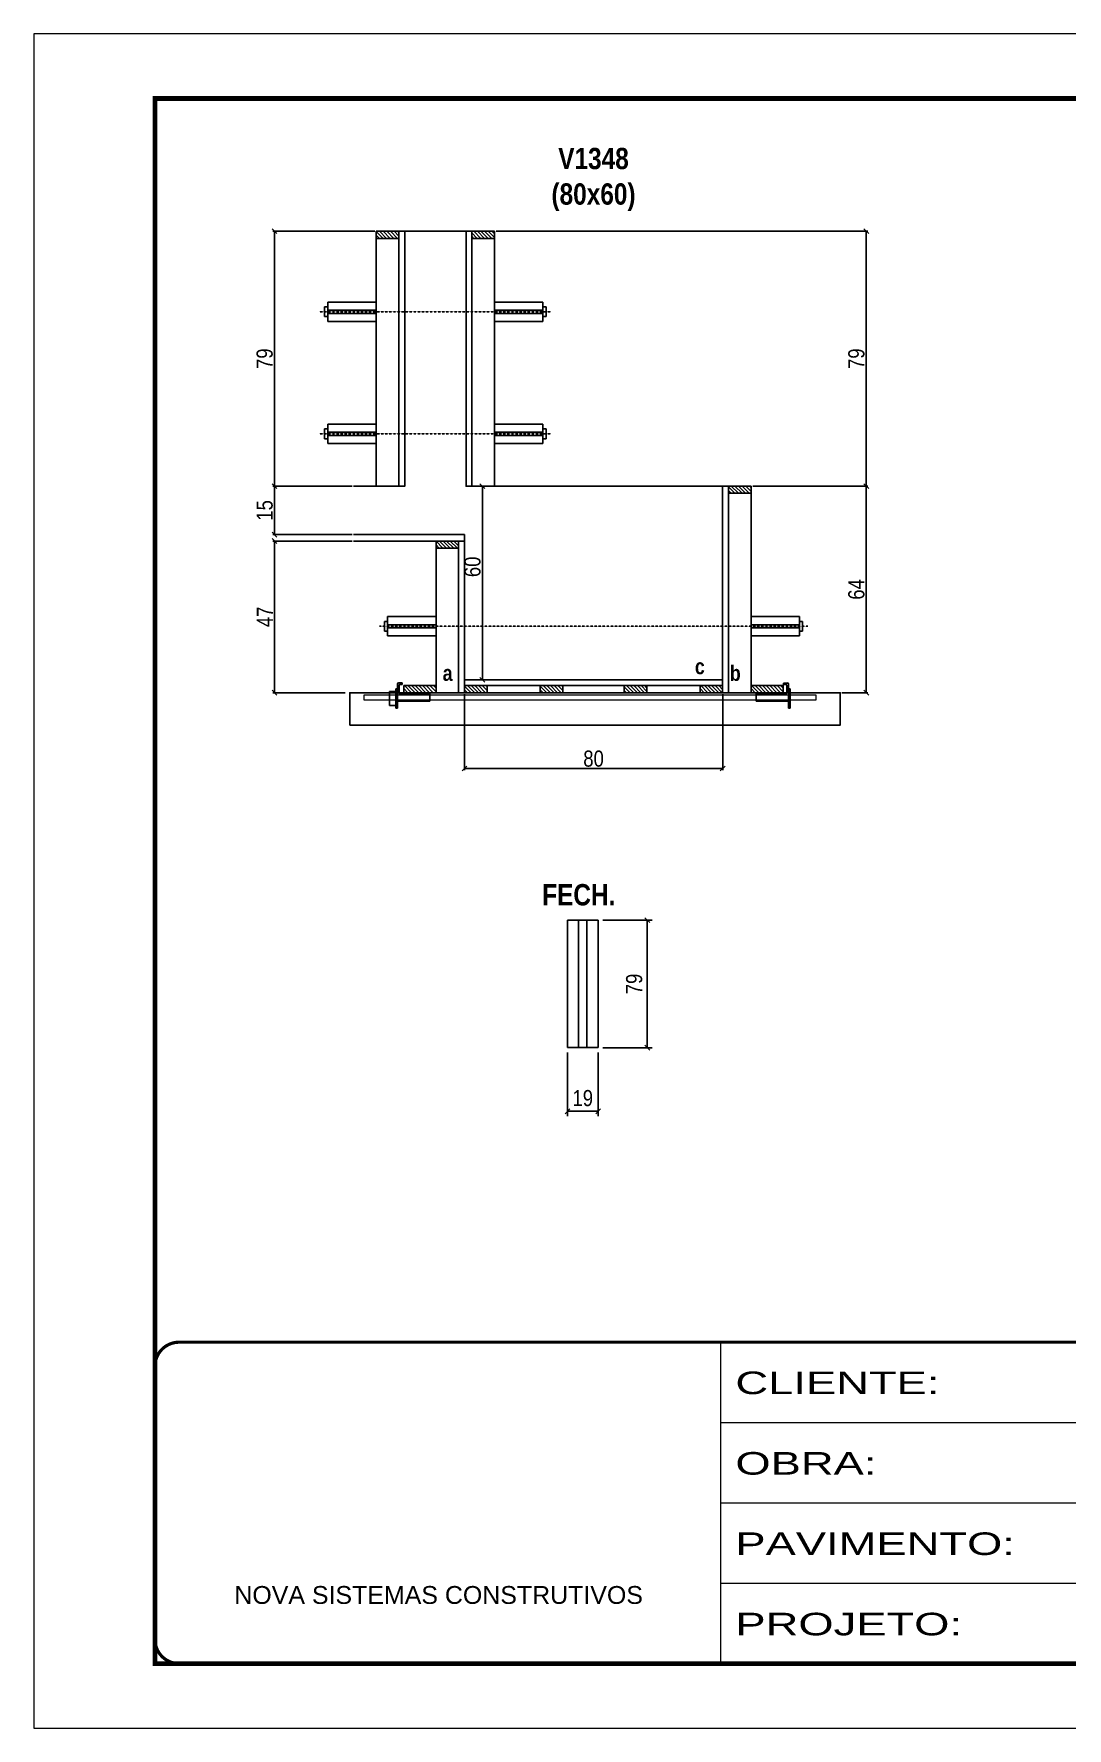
# Model space of a CAD drawing. Extents: x 3309 to 10384, y -2522 to 14608.
# Drawn here: x 6506 to 7147, y 2072 to 3122 of the extents above; entities that cross this region are included whole.
import ezdxf

# ---------------------------------------------------------------- set-up
doc = ezdxf.new("R2010")
doc.units = 0
for name, pattern in [('CONTINUO', [0]), ('DASHED', [0.75, 0.5, -0.25]), ('HIDDEN', [0.375, 0.25, -0.125])]:
    doc.linetypes.add(name, pattern=pattern)
for name, color, linetype in [('barrote', 251, 'Continuous'), ('COTA', 241, 'Continuous'), ('detalhes', 4, 'Continuous'), ('NOMENCLATURA', 7, 'Continuous'), ('Painéis', 200, 'Continuous'), ('presilha', 1, 'Continuous'), ('SARR_2.2x10', 60, 'Continuous'), ('SARR_2.2x7', 40, 'Continuous'), ('SARR_3.5x7', 81, 'Continuous'), ('TENSOR', 3, 'Continuous')]:
    doc.layers.add(name, color=color, linetype=linetype)
for name, color, linetype, lineweight in [('CONCRETO', 251, 'Continuous', 25), ('Folhas', 255, 'Continuous', 9), ('SARRAFO DE PRESSAO', 251, 'DASHED', 9), ('SCO-___-LAJ', 2, 'Continuous', 0)]:
    doc.layers.add(name, color=color, linetype=linetype, lineweight=lineweight)
doc.styles.add('ARIAL', font='arial.ttf')
doc.styles.add('COTA TECNICA', font='techl___.ttf', dxfattribs={"height": 10})
doc.styles.add('COTA TECNICA 2X', font='techl___.ttf', dxfattribs={"height": 10})
doc.styles.add('TECNICA', font='techb___.ttf', dxfattribs={"height": 10})
doc.styles.add('Tecnologia', font='')
doc.styles.get('Tecnologia').set_extended_font_data('Forgotten Futurist')
doc.dimstyles.new('PAINEL', dxfattribs={"dimtxt": 10, "dimasz": 3, "dimexe": 3, "dimexo": 3, "dimgap": 3, "dimtad": 1, "dimdec": 1, "dimzin": 12, "dimdsep": 46, "dimtxsty": 'COTA TECNICA', "dimblk1": 'OBLIQUE', "dimblk2": 'OBLIQUE', "dimsah": 1, "dimcen": 0.9, "dimclrd": 4, "dimclre": 4, "dimclrt": 240, "dimadec": 1, "dimazin": 3, "dimtfac": 1, "dimtdec": 1, "dimtmove": 0, "dimatfit": 3, "dimfxl": 1, "dimtolj": 1, "dimtzin": 12, "dimarcsym": 0})
doc.dimstyles.new('SECAO', dxfattribs={"dimscale": 0.333333, "dimtxt": 5, "dimasz": 9, "dimexe": 3, "dimexo": 3, "dimgap": 3, "dimtad": 1, "dimdec": 1, "dimlfac": 0.5, "dimzin": 12, "dimdsep": 46, "dimtxsty": 'COTA TECNICA 2X', "dimblk1": 'OBLIQUE', "dimblk2": 'OBLIQUE', "dimsah": 1, "dimcen": 0.9, "dimclrd": 4, "dimclre": 4, "dimclrt": 240, "dimadec": 1, "dimazin": 3, "dimtfac": 1, "dimtdec": 1, "dimtmove": 0, "dimatfit": 3, "dimfxl": 1, "dimtolj": 1, "dimtzin": 12, "dimarcsym": 0})
pattern_1 = [(135, (40055.601, -120798.3848), (-1.122532015, -1.122532015), [])]
pattern_2 = [(135, (40082.1, -120516.7848), (-1.122532015, -1.122532015), [])]

# ---------------------------------------------------------------- blocks, each defined once
blk = doc.blocks.new('9999999999')
at = {"color": 30, "linetype": 'CONTINUO'}
for p, q in [((98564.6, 34230.2), (98564.6, 34429.4)), ((98564.6, 34379.6), (99584, 34379.6)), ((98564.6, 34329.8), (99488, 34329.8)), ((98564.6, 34280), (99488, 34280))]:
    blk.add_line(p, q, dxfattribs=at)
at = {"color": 30, "linetype": 'CONTINUO', "const_width": 2}
blk.add_lwpolyline([(99584, 34230.2), (99584, 34414.4, 0.414214), (99569, 34429.4), (98229, 34429.4, 0.414214), (98214, 34414.4), (98214, 34245.2, 0.414214), (98229, 34230.2), (99584, 34230.2)], format="xyb", dxfattribs=at)
at = {"layer": 'Folhas'}
blk.add_lwpolyline([(98139, 34190.2), (99624, 34190.2), (99624, 35240.2), (98139, 35240.2)], close=True, dxfattribs=at)
at = {"layer": 'Folhas', "color": 30, "const_width": 3}
blk.add_lwpolyline([(98214, 34230.2), (99584, 34230.2), (99584, 35200.2), (98214, 35200.2)], close=True, dxfattribs=at)
at = {"color": 7, "linetype": 'Continuous', "ltscale": 5, "style": 'ARIAL'}
blk.add_text('NOVA SISTEMAS CONSTRUTIVOS', height=11.059, dxfattribs=at).set_placement((98263.2, 34267.2))
at = {"layer": 'Folhas', "color": 7, "style": 'Tecnologia', "width": 1.5}
for s, p in [('CLIENTE:', (98573.7, 34397.2)), ('OBRA:', (98573.7, 34347.3)), ('PAVIMENTO:', (98573.7, 34297.5)), ('PROJETO:', (98573.7, 34247.7))]:
    blk.add_text(s, height=14, dxfattribs=at).set_placement(p)
blk = doc.blocks.new('PRESILHA METÁLICA 1')
at = {"layer": 'presilha'}
for p, q in [((7.5, 10.6), (7.5, 19.9)), ((12, 21), (8.6, 21)), ((9, 11.6), (9, 18.9)), ((12, 19.5), (9.6, 19.5)), ((12, 21), (12, 19.5)), ((0, 13), (6, 13)), ((0, 13), (0, 0)), ((6, 0), (0, 0)), ((6, 15.5), (7.5, 15.5)), ((6, -2.5), (6, 15.5)), ((6, 13), (6, 0)), ((7.5, 15.5), (7.5, -2.5)), ((37.5, 4.1), (7.5, 4.1)), ((37.5, 11), (9.6, 11)), ((37.5, 11), (37.5, 4.1)), ((7.5, -2.5), (6, -2.5))]:
    blk.add_line(p, q, dxfattribs=at)
for centre, radius, start, end in [((8.6, 19.9), 1.14, 90, 180), ((9.6, 18.9), 0.57, 90, 180), ((9.6, 11.6), 0.57, 180, 270)]:
    blk.add_arc(centre, radius, start, end, dxfattribs=at)
blk = doc.blocks.new('PRESILHA METÁLICA 2')
at = {"layer": 'presilha'}
for p, q in [((-5.2, 23.5), (-5.2, 22)), ((-5.2, 23.5), (-1.9, 23.5)), ((-5.2, 22), (-2.8, 22)), ((-2.2, 14.1), (-2.2, 21.4)), ((0.8, 18), (-0.8, 18)), ((-0.8, 18), (-0.8, 0)), ((-0.8, 14.6), (-0.8, 22.4)), ((0.8, 0), (0.8, 18)), ((-30.8, 13.5), (-30.8, 6.6)), ((-30.8, 13.5), (-2.8, 13.5)), ((-30.8, 6.6), (-0.8, 6.6)), ((-0.8, 0), (0.8, 0))]:
    blk.add_line(p, q, dxfattribs=at)
for centre, radius, start, end in [((-2.8, 21.4), 0.57, 0, 90), ((-1.9, 22.4), 1.14, 0, 90), ((-2.8, 14.1), 0.57, 270, 0)]:
    blk.add_arc(centre, radius, start, end, dxfattribs=at)
blk = doc.blocks.new('_Oblique')
at = {"color": 0, "linetype": 'ByBlock', "lineweight": -2}
blk.add_line((-0.5, -0.5), (0.5, 0.5), dxfattribs=at)
blk = doc.blocks.new('*D1364')
at = {"layer": 'COTA', "color": 4, "lineweight": -2, "transparency": 16777216}
for p, q in [((6951.8, 2841.8), (7023.2, 2841.8)), ((7022.2, 2841.8), (7022.2, 2713.8)), ((7007, 2713.8), (7023.2, 2713.8))]:
    blk.add_line(p, q, dxfattribs=at)
at = {"layer": 'Defpoints', "color": 0, "transparency": 16777216}
for p in [(6950.8, 2841.8), (7006, 2713.8), (7022.2, 2713.8)]:
    blk.add_point(p, dxfattribs=at)
at = {"layer": 'COTA', "color": 4, "lineweight": -2, "transparency": 16777216, "xscale": 3, "yscale": 3, "zscale": 3}
for p, rotation in [((7022.2, 2841.8), 90), ((7022.2, 2713.8), 270)]:
    blk.add_blockref('_Oblique', p, dxfattribs=dict(at, rotation=rotation))
at = {"layer": 'COTA', "color": 240, "transparency": 16777216, "insert": (7016.1, 2777.8), "char_height": 10, "attachment_point": 5, "rotation": 90, "style": 'COTA TECNICA 2X'}
blk.add_mtext('\\A1;64', dxfattribs=at)
blk = doc.blocks.new('*D1365')
at = {"layer": 'COTA', "color": 4, "lineweight": -2, "transparency": 16777216}
for p, q in [((6703.5, 2807.8), (6654.5, 2807.8)), ((6655.5, 2807.8), (6655.5, 2713.8)), ((6699.3, 2713.8), (6654.5, 2713.8))]:
    blk.add_line(p, q, dxfattribs=at)
at = {"layer": 'Defpoints', "color": 0, "transparency": 16777216}
for p in [(6704.5, 2807.8), (6655.5, 2713.8), (6700.3, 2713.8)]:
    blk.add_point(p, dxfattribs=at)
at = {"layer": 'COTA', "color": 4, "lineweight": -2, "transparency": 16777216, "xscale": 3, "yscale": 3, "zscale": 3}
for p, rotation in [((6655.5, 2807.8), 90), ((6655.5, 2713.8), 270)]:
    blk.add_blockref('_Oblique', p, dxfattribs=dict(at, rotation=rotation))
at = {"layer": 'COTA', "color": 240, "transparency": 16777216, "insert": (6649.5, 2760.8), "char_height": 10, "attachment_point": 5, "rotation": 90, "style": 'COTA TECNICA 2X'}
blk.add_mtext('\\A1;47', dxfattribs=at)
blk = doc.blocks.new('*D1366')
at = {"layer": 'COTA', "color": 4, "lineweight": -2, "transparency": 16777216}
for p, q in [((6774.2, 2841.8), (6785.3, 2841.8)), ((6784.3, 2721.8), (6784.3, 2841.8)), ((6774.2, 2721.8), (6785.3, 2721.8))]:
    blk.add_line(p, q, dxfattribs=at)
at = {"layer": 'Defpoints', "color": 0, "transparency": 16777216}
for p in [(6773.2, 2841.8), (6784.3, 2841.8), (6773.2, 2721.8)]:
    blk.add_point(p, dxfattribs=at)
at = {"layer": 'COTA', "color": 4, "lineweight": -2, "transparency": 16777216, "xscale": 3, "yscale": 3, "zscale": 3}
for p, rotation in [((6784.3, 2841.8), 90), ((6784.3, 2721.8), 270)]:
    blk.add_blockref('_Oblique', p, dxfattribs=dict(at, rotation=rotation))
at = {"layer": 'COTA', "color": 240, "transparency": 16777216, "insert": (6778.2, 2791.8), "char_height": 10, "attachment_point": 5, "rotation": 90, "style": 'COTA TECNICA 2X'}
blk.add_mtext('\\A1;60', dxfattribs=at)
blk = doc.blocks.new('*D1367')
at = {"layer": 'COTA', "color": 4, "lineweight": -2, "transparency": 16777216}
for p, q in [((6703.5, 2841.8), (6654.5, 2841.8)), ((6655.5, 2811.8), (6655.5, 2841.8)), ((6703.5, 2811.8), (6654.5, 2811.8))]:
    blk.add_line(p, q, dxfattribs=at)
at = {"layer": 'Defpoints', "color": 0, "transparency": 16777216}
for p in [(6655.5, 2841.8), (6704.5, 2841.8), (6704.5, 2811.8)]:
    blk.add_point(p, dxfattribs=at)
at = {"layer": 'COTA', "color": 4, "lineweight": -2, "transparency": 16777216, "xscale": 3, "yscale": 3, "zscale": 3}
for p, rotation in [((6655.5, 2841.8), 90), ((6655.5, 2811.8), 270)]:
    blk.add_blockref('_Oblique', p, dxfattribs=dict(at, rotation=rotation))
at = {"layer": 'COTA', "color": 240, "transparency": 16777216, "insert": (6649.4, 2826.8), "char_height": 10, "attachment_point": 5, "rotation": 90, "style": 'COTA TECNICA 2X'}
blk.add_mtext('\\A1;15', dxfattribs=at)
blk = doc.blocks.new('*D1368')
at = {"layer": 'COTA', "color": 4, "lineweight": -2, "transparency": 16777216}
for p, q in [((6792.8, 2999.8), (7023.2, 2999.8)), ((7022.2, 2999.8), (7022.2, 2841.8)), ((6952.8, 2841.8), (7023.2, 2841.8))]:
    blk.add_line(p, q, dxfattribs=at)
at = {"layer": 'Defpoints', "color": 0, "transparency": 16777216}
for p in [(6791.8, 2999.8), (6951.8, 2841.8, 0), (7022.2, 2841.8)]:
    blk.add_point(p, dxfattribs=at)
at = {"layer": 'COTA', "color": 4, "lineweight": -2, "transparency": 16777216, "xscale": 3, "yscale": 3, "zscale": 3}
for p, rotation in [((7022.2, 2999.8), 90), ((7022.2, 2841.8), 270)]:
    blk.add_blockref('_Oblique', p, dxfattribs=dict(at, rotation=rotation))
at = {"layer": 'COTA', "color": 240, "transparency": 16777216, "insert": (7016.1, 2920.8), "char_height": 10, "attachment_point": 5, "rotation": 90, "style": 'COTA TECNICA 2X'}
blk.add_mtext('\\A1;79', dxfattribs=at)
blk = doc.blocks.new('*D1369')
at = {"layer": 'COTA', "color": 4, "lineweight": -2, "transparency": 16777216}
for p, q in [((6717.6, 2999.8), (6654.5, 2999.8)), ((6655.5, 2841.8), (6655.5, 2999.8)), ((6703.5, 2841.8), (6654.5, 2841.8))]:
    blk.add_line(p, q, dxfattribs=at)
at = {"layer": 'Defpoints', "color": 0, "transparency": 16777216}
for p in [(6655.5, 2999.8), (6718.6, 2999.8), (6704.5, 2841.8)]:
    blk.add_point(p, dxfattribs=at)
at = {"layer": 'COTA', "color": 4, "lineweight": -2, "transparency": 16777216, "xscale": 3, "yscale": 3, "zscale": 3}
for p, rotation in [((6655.5, 2999.8), 90), ((6655.5, 2841.8), 270)]:
    blk.add_blockref('_Oblique', p, dxfattribs=dict(at, rotation=rotation))
at = {"layer": 'COTA', "color": 240, "transparency": 16777216, "insert": (6649.4, 2920.8), "char_height": 10, "attachment_point": 5, "rotation": 90, "style": 'COTA TECNICA 2X'}
blk.add_mtext('\\A1;79', dxfattribs=at)
blk = doc.blocks.new('*D1370')
at = {"layer": 'COTA', "color": 4, "lineweight": -2, "transparency": 16777216}
for p, q in [((6773.2, 2712.8), (6773.2, 2665.8)), ((6933.2, 2712.8), (6933.2, 2665.8)), ((6773.2, 2666.8), (6933.2, 2666.8))]:
    blk.add_line(p, q, dxfattribs=at)
at = {"layer": 'Defpoints', "color": 0, "transparency": 16777216}
for p in [(6773.2, 2713.8), (6933.2, 2713.8), (6933.2, 2666.8)]:
    blk.add_point(p, dxfattribs=at)
at = {"layer": 'COTA', "color": 4, "lineweight": -2, "transparency": 16777216, "xscale": 3, "yscale": 3, "zscale": 3, "rotation": 180}
blk.add_blockref('_Oblique', (6773.2, 2666.8), dxfattribs=at)
at = {"layer": 'COTA', "color": 4, "lineweight": -2, "transparency": 16777216, "xscale": 3, "yscale": 3, "zscale": 3}
blk.add_blockref('_Oblique', (6933.2, 2666.8), dxfattribs=at)
at = {"layer": 'COTA', "color": 240, "transparency": 16777216, "insert": (6853.2, 2672.9), "char_height": 10, "attachment_point": 5, "style": 'COTA TECNICA 2X'}
blk.add_mtext('\\A1;80', dxfattribs=at)
blk = doc.blocks.new('*D1610')
at = {"layer": 'COTA', "color": 4, "lineweight": -2, "transparency": 16777216}
for p, q in [((6859, 2572.8), (6889.5, 2572.8)), ((6886.5, 2493.8), (6886.5, 2572.8)), ((6859, 2493.8), (6889.5, 2493.8))]:
    blk.add_line(p, q, dxfattribs=at)
at = {"layer": 'Defpoints', "color": 0, "transparency": 16777216}
for p in [(6856, 2572.8), (6886.5, 2572.8), (6856, 2493.8)]:
    blk.add_point(p, dxfattribs=at)
at = {"layer": 'COTA', "color": 4, "lineweight": -2, "transparency": 16777216, "xscale": 3, "yscale": 3, "zscale": 3}
for p, rotation in [((6886.5, 2572.8), 90), ((6886.5, 2493.8), 270)]:
    blk.add_blockref('_Oblique', p, dxfattribs=dict(at, rotation=rotation))
at = {"layer": 'COTA', "color": 240, "transparency": 16777216, "insert": (6878.4, 2533.3), "char_height": 10, "attachment_point": 5, "rotation": 90, "style": 'COTA TECNICA'}
blk.add_mtext('\\A1;79', dxfattribs=at)
blk = doc.blocks.new('*D1611')
at = {"layer": 'COTA', "color": 4, "lineweight": -2, "transparency": 16777216}
for p, q in [((6837, 2490.8), (6837, 2451.4)), ((6856, 2490.8), (6856, 2451.4)), ((6856, 2454.4), (6837, 2454.4))]:
    blk.add_line(p, q, dxfattribs=at)
at = {"layer": 'Defpoints', "color": 0, "transparency": 16777216}
for p in [(6837, 2493.8), (6856, 2493.8), (6837, 2454.4)]:
    blk.add_point(p, dxfattribs=at)
at = {"layer": 'COTA', "color": 4, "lineweight": -2, "transparency": 16777216, "xscale": 3, "yscale": 3, "zscale": 3, "rotation": 180}
blk.add_blockref('_Oblique', (6837, 2454.4), dxfattribs=at)
at = {"layer": 'COTA', "color": 4, "lineweight": -2, "transparency": 16777216, "xscale": 3, "yscale": 3, "zscale": 3}
blk.add_blockref('_Oblique', (6856, 2454.4), dxfattribs=at)
at = {"layer": 'COTA', "color": 240, "transparency": 16777216, "insert": (6846.5, 2462.5), "char_height": 10, "attachment_point": 5, "style": 'COTA TECNICA'}
blk.add_mtext('\\A1;19', dxfattribs=at)

msp = doc.modelspace()

# ---------------------------------------------------------------- hatches: boundary and pattern name
at = {"layer": 'SARR_2.2x10'}
h = msp.add_hatch(dxfattribs=at)
h.set_pattern_fill('ANSI31', color=256, scale=0.5, angle=90)
h.set_pattern_definition([(135, (39929.1, -120798.3848), (-1.122532015, -1.122532015), [])])
h.paths.add_polyline_path([(6735.56, 2718.18), (6735.56, 2713.78), (6755.56, 2713.78), (6755.56, 2718.18)])
h = msp.add_hatch(dxfattribs=at)
h.set_pattern_fill('ANSI31', color=256, scale=0.5, angle=90)
h.set_pattern_definition([(135, (40144.3, -120798.3848), (-1.122532015, -1.122532015), [])])
h.paths.add_polyline_path([(6950.76, 2718.18), (6950.76, 2713.78), (6970.76, 2713.78), (6970.76, 2718.18)])
at = {"layer": 'SARR_2.2x7'}
h = msp.add_hatch(dxfattribs=at)
h.set_pattern_fill('ANSI31', color=256, scale=0.5, angle=90)
h.set_pattern_definition(pattern_2)
h.paths.add_polyline_path([(6732.56, 2999.78), (6732.56, 2995.38), (6718.56, 2995.38), (6718.56, 2999.78)])
h = msp.add_hatch(dxfattribs=at)
h.set_pattern_fill('ANSI31', color=256, scale=0.5, angle=90)
h.set_pattern_definition(pattern_2)
h.paths.add_polyline_path([(6777.76, 2999.78), (6777.76, 2995.38), (6791.76, 2995.38), (6791.76, 2999.78)])
h = msp.add_hatch(dxfattribs=at)
h.set_pattern_fill('ANSI31', color=256, scale=0.5, angle=90)
h.set_pattern_definition([(135, (39943.1, -120674.7848), (-1.122532015, -1.122532015), [])])
h.paths.add_polyline_path([(6936.76, 2841.78), (6936.76, 2837.38), (6950.76, 2837.38), (6950.76, 2841.78)])
h = msp.add_hatch(dxfattribs=at)
h.set_pattern_fill('ANSI31', color=256, scale=0.5, angle=90)
h.set_pattern_definition([(135, (40045.1, -120708.7848), (-1.122532015, -1.122532015), [])])
h.paths.add_polyline_path([(6769.56, 2807.78), (6769.56, 2803.38), (6755.56, 2803.38), (6755.56, 2807.78)])
h = msp.add_hatch(dxfattribs=at)
h.set_pattern_fill('ANSI31', color=256, scale=0.5, angle=90)
h.set_pattern_definition([(135, (40008.7, -120798.3848), (-1.122532015, -1.122532015), [])])
h.paths.add_polyline_path([(6787.16, 2713.78), (6787.16, 2718.18), (6773.16, 2718.18), (6773.16, 2713.78)])
h = msp.add_hatch(dxfattribs=at)
h.set_pattern_fill('ANSI31', color=256, scale=0.5, angle=90)
h.set_pattern_definition(pattern_1)
h.paths.add_polyline_path([(6834.06, 2713.78), (6834.06, 2718.18), (6820.06, 2718.18), (6820.06, 2713.78)])
h = msp.add_hatch(dxfattribs=at)
h.set_pattern_fill('ANSI31', color=256, scale=0.5, angle=90)
h.set_pattern_definition(pattern_1)
h.paths.add_polyline_path([(6872.26, 2713.78), (6872.26, 2718.18), (6886.26, 2718.18), (6886.26, 2713.78)])
h = msp.add_hatch(dxfattribs=at)
h.set_pattern_fill('ANSI31', color=256, scale=0.5, angle=90)
h.set_pattern_definition([(135, (40130.7, -120798.3848), (-1.122532015, -1.122532015), [])])
h.paths.add_polyline_path([(6919.16, 2718.18), (6919.16, 2713.78), (6933.16, 2713.78), (6933.16, 2718.18)])

# ---------------------------------------------------------------- linework, layer by layer
at = {"ltscale": 3}
for p, q in [((6686.56, 2952.86), (6686.56, 2946.86)), ((6686.56, 2952.86), (6688.56, 2952.86)), ((6688.56, 2955.86), (6688.56, 2943.86)), ((6688.56, 2955.86), (6718.56, 2955.86)), ((6718.56, 2950.86), (6688.56, 2950.86)), ((6821.76, 2955.86), (6791.76, 2955.86)), ((6791.76, 2950.86), (6821.76, 2950.86)), ((6821.76, 2955.86), (6821.76, 2943.86)), ((6821.76, 2952.86), (6823.76, 2952.86)), ((6823.76, 2952.86), (6823.76, 2946.86)), ((6688.56, 2946.86), (6686.56, 2946.86)), ((6718.56, 2948.86), (6688.56, 2948.86)), ((6688.56, 2943.86), (6718.56, 2943.86)), ((6791.76, 2948.86), (6821.76, 2948.86)), ((6821.76, 2943.86), (6791.76, 2943.86)), ((6821.76, 2946.86), (6823.76, 2946.86)), ((6686.56, 2877.24), (6686.56, 2871.24)), ((6686.56, 2877.24), (6688.56, 2877.24)), ((6688.56, 2880.24), (6688.56, 2868.24)), ((6688.56, 2880.24), (6718.56, 2880.24)), ((6821.76, 2880.24), (6791.76, 2880.24)), ((6821.76, 2880.24), (6821.76, 2868.24)), ((6821.76, 2877.24), (6823.76, 2877.24)), ((6823.76, 2877.24), (6823.76, 2871.24)), ((6688.56, 2871.24), (6686.56, 2871.24)), ((6718.56, 2875.24), (6688.56, 2875.24)), ((6718.56, 2873.24), (6688.56, 2873.24)), ((6688.56, 2868.24), (6718.56, 2868.24)), ((6791.76, 2875.24), (6821.76, 2875.24)), ((6791.76, 2873.24), (6821.76, 2873.24)), ((6821.76, 2868.24), (6791.76, 2868.24)), ((6821.76, 2871.24), (6823.76, 2871.24)), ((6723.56, 2757.96), (6723.56, 2751.96)), ((6725.56, 2757.96), (6723.56, 2757.96)), ((6725.56, 2751.96), (6723.56, 2751.96)), ((6725.56, 2760.96), (6725.56, 2748.96)), ((6725.56, 2760.96), (6755.56, 2760.96)), ((6755.56, 2755.96), (6725.56, 2755.96)), ((6755.56, 2753.96), (6725.56, 2753.96)), ((6980.76, 2760.96), (6950.76, 2760.96)), ((6950.76, 2755.96), (6980.76, 2755.96)), ((6950.76, 2753.96), (6980.76, 2753.96)), ((6980.76, 2760.96), (6980.76, 2748.96)), ((6982.76, 2757.96), (6980.76, 2757.96)), ((6980.76, 2751.96), (6982.76, 2751.96)), ((6982.76, 2757.96), (6982.76, 2751.96)), ((6725.56, 2748.96), (6755.56, 2748.96)), ((6980.76, 2748.96), (6950.76, 2748.96))]:
    msp.add_line(p, q, dxfattribs=at)
at = {"layer": 'barrote'}
msp.add_lwpolyline([(6702.11, 2693.78), (7006.02, 2693.78), (7006.02, 2713.78), (6702.11, 2713.78)], close=True, dxfattribs=at)
at = {"layer": 'CONCRETO', "linetype": 'Continuous'}
for p, q in [((6736.16, 2999.78), (6774.16, 2999.78)), ((6704.46, 2841.78), (6736.16, 2841.78)), ((6774.16, 2841.78), (6933.16, 2841.78))]:
    msp.add_line(p, q, dxfattribs=at)
at = {"layer": 'detalhes', "color": 250}
msp.add_line((6702.11, 2693.78), (6702.11, 2713.78), dxfattribs=at)
at = {"layer": 'Painéis', "linetype": 'ByBlock'}
for p, q in [((6836.95, 2493.82), (6836.95, 2572.82)), ((6836.95, 2572.82), (6855.95, 2572.82)), ((6855.95, 2572.82), (6855.95, 2493.82)), ((6855.95, 2493.82), (6836.95, 2493.82))]:
    msp.add_line(p, q, dxfattribs=at)
at = {"layer": 'Painéis', "linetype": 'Continuous', "elevation": 0}
for points in [[(6732.56, 2841.78), (6732.56, 2999.78), (6736.16, 2999.78), (6736.16, 2841.78)], [(6777.76, 2841.78), (6777.76, 2999.78), (6774.16, 2999.78), (6774.16, 2841.78)]]:
    msp.add_lwpolyline(points, close=True, dxfattribs=at)
at = {"layer": 'Painéis', "linetype": 'Continuous'}
for points in [[(6936.76, 2713.78), (6936.76, 2841.78), (6933.16, 2841.78), (6933.16, 2713.78)], [(6769.56, 2713.78), (6769.56, 2807.78), (6773.16, 2807.78), (6773.16, 2713.78)], [(6933.16, 2721.78), (6773.16, 2721.78), (6773.16, 2718.18), (6933.16, 2718.18)]]:
    msp.add_lwpolyline(points, close=True, dxfattribs=at)
at = {"layer": 'Painéis', "linetype": 'Continuous', "elevation": 0}
msp.add_lwpolyline([(6704.46, 2807.78), (6773.16, 2807.78), (6773.16, 2811.78), (6704.46, 2811.78)], dxfattribs=at)
at = {"layer": 'SARR_2.2x10'}
for points in [[(6735.56, 2718.18), (6755.56, 2718.18), (6755.56, 2713.78), (6735.56, 2713.78)], [(6950.76, 2718.18), (6970.76, 2718.18), (6970.76, 2713.78), (6950.76, 2713.78)]]:
    msp.add_lwpolyline(points, close=True, dxfattribs=at)
at = {"layer": 'SARR_2.2x7', "linetype": 'Continuous'}
for p, q in [((6843.95, 2493.82), (6843.95, 2572.82)), ((6848.95, 2493.82), (6848.95, 2572.82))]:
    msp.add_line(p, q, dxfattribs=at)
at = {"layer": 'SARR_2.2x7', "elevation": 0}
for points in [[(6718.56, 2999.78), (6732.56, 2999.78), (6732.56, 2995.38), (6718.56, 2995.38)], [(6791.76, 2999.78), (6777.76, 2999.78), (6777.76, 2995.38), (6791.76, 2995.38)], [(6950.76, 2841.78), (6936.76, 2841.78), (6936.76, 2837.38), (6950.76, 2837.38)], [(6755.56, 2807.78), (6769.56, 2807.78), (6769.56, 2803.38), (6755.56, 2803.38)]]:
    msp.add_lwpolyline(points, close=True, dxfattribs=at)
at = {"layer": 'SARR_2.2x7'}
for points in [[(6773.16, 2718.18), (6787.16, 2718.18), (6787.16, 2713.78), (6773.16, 2713.78)], [(6820.06, 2718.18), (6834.06, 2718.18), (6834.06, 2713.78), (6820.06, 2713.78)], [(6886.26, 2718.18), (6872.26, 2718.18), (6872.26, 2713.78), (6886.26, 2713.78)], [(6933.16, 2718.18), (6919.16, 2718.18), (6919.16, 2713.78), (6933.16, 2713.78)]]:
    msp.add_lwpolyline(points, close=True, dxfattribs=at)
at = {"layer": 'SARR_3.5x7', "elevation": 0}
for points in [[(6732.56, 2995.38), (6718.56, 2995.38), (6718.56, 2841.78), (6732.56, 2841.78)], [(6777.76, 2995.38), (6791.76, 2995.38), (6791.76, 2841.78), (6777.76, 2841.78)]]:
    msp.add_lwpolyline(points, close=True, dxfattribs=at)
at = {"layer": 'SARR_3.5x7'}
for points in [[(6936.76, 2837.38), (6950.76, 2837.38), (6950.76, 2713.78), (6936.76, 2713.78)], [(6769.56, 2803.38), (6755.56, 2803.38), (6755.56, 2713.78), (6769.56, 2713.78)]]:
    msp.add_lwpolyline(points, close=True, dxfattribs=at)
at = {"layer": 'SCO-___-LAJ', "color": 1}
msp.add_lwpolyline([(6711.11, 2712.45), (6990.94, 2712.45), (6990.94, 2709.25), (6711.11, 2709.25)], close=True, dxfattribs=at)
at = {"layer": 'TENSOR', "linetype": 'HIDDEN', "ltscale": 0.5}
for p, q in [((6826.76, 2949.86), (6683.26, 2949.86)), ((6826.76, 2874.24), (6683.26, 2874.24)), ((6720.56, 2754.96), (6986.06, 2754.96))]:
    msp.add_line(p, q, dxfattribs=at)

# ---------------------------------------------------------------- block references
at = {"layer": 'presilha', "xscale": 0.6666666666666666, "yscale": 0.6666666666666666, "zscale": 0.6666666666666666}
for name, p in [('PRESILHA METÁLICA 1', (6726.69, 2705.82)), ('PRESILHA METÁLICA 2', (6974.44, 2704.15))]:
    msp.add_blockref(name, p, dxfattribs=at)
at = {"layer": 'SARRAFO DE PRESSAO', "color": 6, "linetype": 'ByBlock'}
msp.add_blockref('9999999999', (-91632.61, -32118.1), dxfattribs=at)

# ---------------------------------------------------------------- texts
at = {"layer": 'detalhes', "style": 'TECNICA'}
for s, p in [('c', (6915.98, 2725.26)), ('b', (6937.66, 2721.14)), ('a', (6759.69, 2721.15))]:
    msp.add_text(s, height=9.6, dxfattribs=at).set_placement(p)
at = {"layer": 'NOMENCLATURA', "style": 'TECNICA'}
msp.add_text('FECH.', height=13.2, dxfattribs=at).set_placement((6821.35, 2582))
at = {"layer": 'NOMENCLATURA', "insert": (6853.16, 3051.48), "char_height": 13.2, "attachment_point": 2, "style": 'TECNICA'}
msp.add_mtext_dynamic_manual_height_columns('V1348\\P(80x60)', width=300.2766, gutter_width=1, heights=[0], dxfattribs=at)

# ---------------------------------------------------------------- dimensions: what is measured, and where the dimension line sits
at = {"layer": 'COTA'}
for base, p1, p2, dimstyle, picture, middle in [((6655.55, 2999.78), (6704.46, 2841.78), (6718.56, 2999.78), 'SECAO', '*D1369', (6649.44, 2920.78)), ((7022.21, 2841.78), (6791.76, 2999.78), (6951.76, 2841.78, 0), 'SECAO', '*D1368', (7016.11, 2920.78)), ((6655.55, 2841.78), (6704.46, 2811.78), (6704.46, 2841.78), 'SECAO', '*D1367', (6649.44, 2826.78)), ((7022.21, 2713.78, 0), (6950.76, 2841.78), (7005.97, 2713.78, 0), 'SECAO', '*D1364', (7016.11, 2777.78, 0)), ((6655.55, 2713.78, 0), (6704.46, 2807.78), (6700.35, 2713.78, 0), 'SECAO', '*D1365', (6649.47, 2760.78, 0)), ((6886.54, 2572.82), (6855.95, 2493.82), (6855.95, 2572.82), 'PAINEL', '*D1610', (6878.44, 2533.32))]:
    dim = msp.add_linear_dim(base=base, p1=p1, p2=p2, angle=90, dimstyle=dimstyle, dxfattribs=at)
    dim.commit()
    dim.dimension.update_dxf_attribs({"geometry": picture, "text_midpoint": middle})
dim = msp.add_linear_dim(base=(6784.34, 2841.78), p1=(6773.16, 2721.78), p2=(6773.16, 2841.78), angle=90, dimstyle='SECAO', dxfattribs=at)
dim.commit()
dim.dimension.update_dxf_attribs({"geometry": '*D1366', "text_midpoint": (6784.34, 2791.78), "dimtype": 160})
for base, p1, p2, dimstyle, picture, middle in [((6933.16, 2666.8), (6773.16, 2713.78), (6933.16, 2713.78), 'SECAO', '*D1370', (6853.16, 2672.93)), ((6836.95, 2454.4), (6855.95, 2493.82), (6836.95, 2493.82), 'PAINEL', '*D1611', (6846.45, 2462.49))]:
    dim = msp.add_linear_dim(base=base, p1=p1, p2=p2, dimstyle=dimstyle, dxfattribs=at)
    dim.commit()
    dim.dimension.update_dxf_attribs({"geometry": picture, "text_midpoint": middle})

doc.saveas('drawing.dxf')
